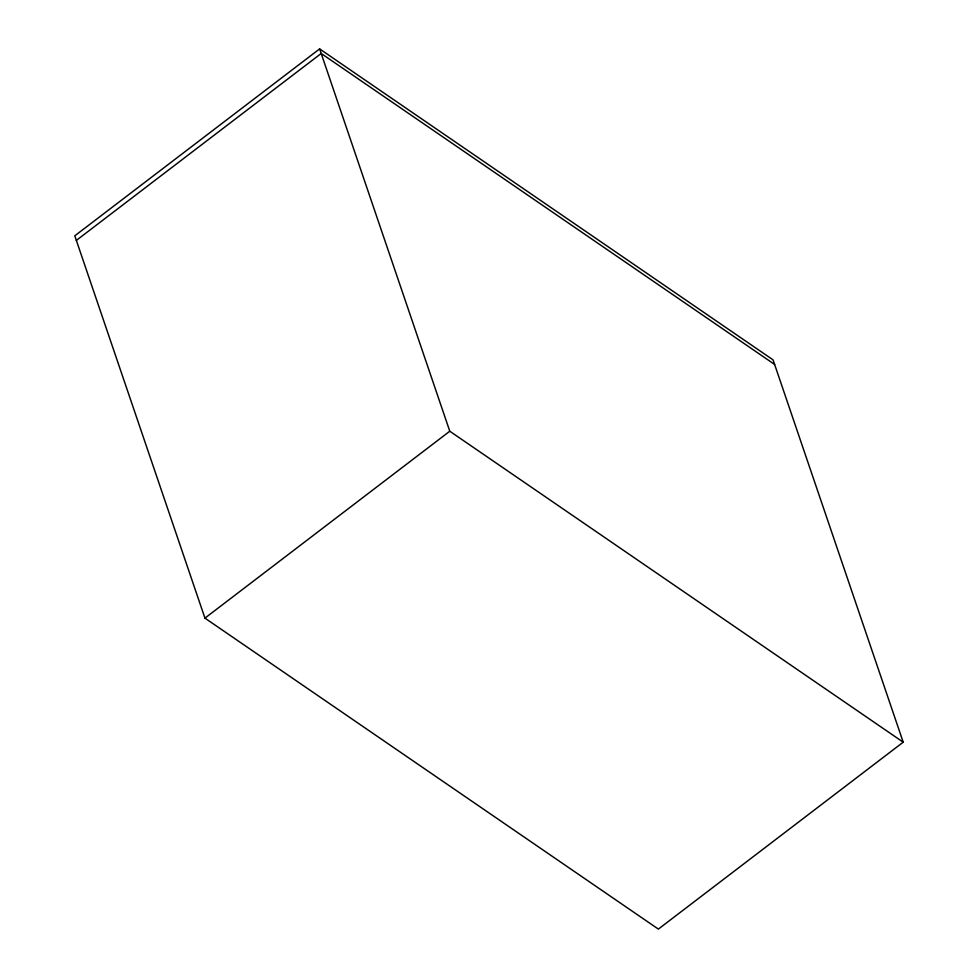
<?xml version="1.0" encoding="UTF-8"?>
<svg xmlns="http://www.w3.org/2000/svg" width="978" height="978" viewBox="0 0 978 978"><rect width="100%" height="100%" fill="white"/><g stroke="black" fill="none" stroke-linecap="round" stroke-linejoin="round"><path stroke-width="1.47" d="M319.635 48.9L74.793 235.82L204.94 618.133L658.365 929.1L903.207 742.18L773.06 359.867L319.635 48.9L449.782 431.225L903.207 742.18M76.345 240.405L321.2 53.484L774.625 364.452M204.94 618.133L449.782 431.225"/></g></svg>
